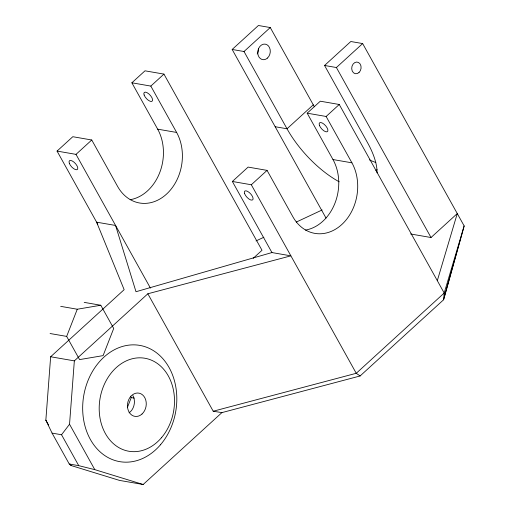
<?xml version="1.0" encoding="UTF-8"?>
<svg xmlns="http://www.w3.org/2000/svg" width="510" height="510" viewBox="0 0 510 510"><rect width="100%" height="100%" fill="white"/><g stroke="black" fill="none" stroke-linecap="round" stroke-linejoin="round"><path stroke-width="0.76" d="M45.849 420.144L50.649 356.764L124.153 289.674L96.619 222.175L115.572 225.458L135.998 291.726L271.932 252.558L290.878 255.848L147.843 293.779L74.345 360.87L69.538 424.25L61.538 434.75L52.065 433.111L45.849 420.144L48.526 424.957M437.312 280.666L457.272 213.562L431.02 237.52L410.646 233.988M66.663 336.402L77.271 309.226L100.789 305.254L113.704 328.453L103.096 355.623L79.573 359.601L66.663 336.402L50.082 333.527M127.321 407.675L131.261 397.583L130.496 396.213M97.786 224.266L57.056 151.087L72.809 136.712L91.755 139.995L117.561 186.36A44.236 35.005 -80.2 0 0 166.451 194.176A44.236 35.005 -80.2 0 0 176.626 132.447L150.82 86.088L131.873 82.798L144.993 70.82L163.946 74.103L262.006 250.282L253.215 258.309M57.056 151.087L76.009 154.371L91.755 139.995M150.82 86.088L163.946 74.103M326.017 218.07L232.165 49.464L258.417 25.5L270.262 27.553L313.274 104.824A66.848 28.598 47.6 0 0 314.383 106.781M232.165 49.464L244.016 51.516L270.262 27.553M377.062 172.909A66.848 28.598 47.6 0 0 367.57 142.743L324.558 65.471L350.81 41.514L362.655 43.567L464.151 225.924L443.572 299.784L360.105 375.972L221.907 412.615L213.218 411.226L147.843 293.779M324.558 65.471L336.402 67.53L362.655 43.567M313.274 104.824L287.022 128.781L275.177 126.729M271.932 252.558L232.362 181.471L248.115 167.095L267.068 170.378L292.867 216.744A44.236 35.005 -80.2 0 0 341.757 224.559A44.236 35.005 -80.2 0 0 351.932 162.83L326.132 116.471L307.179 113.182L320.305 101.203L339.252 104.486L444.197 293.027L443.572 299.784L464.151 225.924L444.197 293.027L356.254 373.294L213.218 411.226M232.362 181.471L251.315 184.76L267.068 170.378M326.132 116.471L339.252 104.486M375.902 170.64L377.049 169.588M52.065 433.111L69.264 464.017L71.107 465.534L119.468 480.394L143.157 484.5L221.907 412.615M255.994 240.937L263.899 237.233M296.246 222.086L322.129 209.967M131.873 82.798L157.673 129.164L176.626 132.447M307.179 113.182L332.979 159.547L351.932 162.83M84.207 302.379L100.789 305.254M60.69 306.357L77.271 309.226M50.649 356.764L74.345 360.87M131.261 397.583L134.219 398.093M69.264 464.017L78.744 465.662L94.796 469.64L143.157 484.5M360.105 375.972L356.254 373.294L251.315 184.76M336.402 67.53L431.02 237.52M244.016 51.516L287.022 128.781A66.848 28.598 47.6 0 0 339.239 181.821M76.009 154.371L150.437 288.099M69.538 424.25L94.796 469.64M61.538 434.75L78.744 465.662M70.342 464.157L71.107 465.534M332.979 159.547A44.236 35.005 -80.2 0 1 305.445 230.093M157.673 129.164A44.236 35.005 -80.2 0 1 130.139 199.71M258.442 48.781A7.867 6.222 -80.2 0 1 257.199 54.015M375.832 162.505A66.848 28.598 47.6 0 1 369.45 159.872M132.887 395.505A11.794 9.333 -80.2 0 1 129.1 412.826M319.432 125.396A5.897 2.524 47.6 0 0 326.948 131.829A5.897 2.524 47.6 0 0 324.22 124.344A5.897 2.524 47.6 0 0 319.432 125.396M144.126 95.013A5.897 2.524 47.6 0 0 151.642 101.445A5.897 2.524 47.6 0 0 148.914 93.961A5.897 2.524 47.6 0 0 144.126 95.013M69.315 163.296A5.897 2.524 47.6 0 0 76.825 169.734A5.897 2.524 47.6 0 0 74.103 162.25A5.897 2.524 47.6 0 0 69.315 163.296M244.621 193.685A5.897 2.524 47.6 0 0 252.131 200.118A5.897 2.524 47.6 0 0 249.409 192.633A5.897 2.524 47.6 0 0 244.621 193.685M358.989 72.547A5.897 4.667 -80.2 0 0 358.53 62.481A5.897 4.667 -80.2 0 0 351.709 68.703A5.897 4.667 -80.2 0 0 358.989 72.547M267.463 58.076A7.867 6.222 -80.2 0 0 266.845 44.657A7.867 6.222 -80.2 0 0 257.754 52.957A7.867 6.222 -80.2 0 0 267.463 58.076M161.434 437.765A47.188 37.338 -80.2 0 0 149.283 359.359A47.188 37.338 -80.2 0 0 99.852 417.116A47.188 37.338 -80.2 0 0 161.434 437.765M142.016 414.018A11.794 9.333 -80.2 0 0 141.098 393.886A11.794 9.333 -80.2 0 0 127.455 406.336A11.794 9.333 -80.2 0 0 142.016 414.018M160.471 444.79A58.981 46.671 -80.2 0 0 145.28 346.781A58.981 46.671 -80.2 0 0 83.493 418.978A58.981 46.671 -80.2 0 0 160.471 444.79"/></g></svg>
